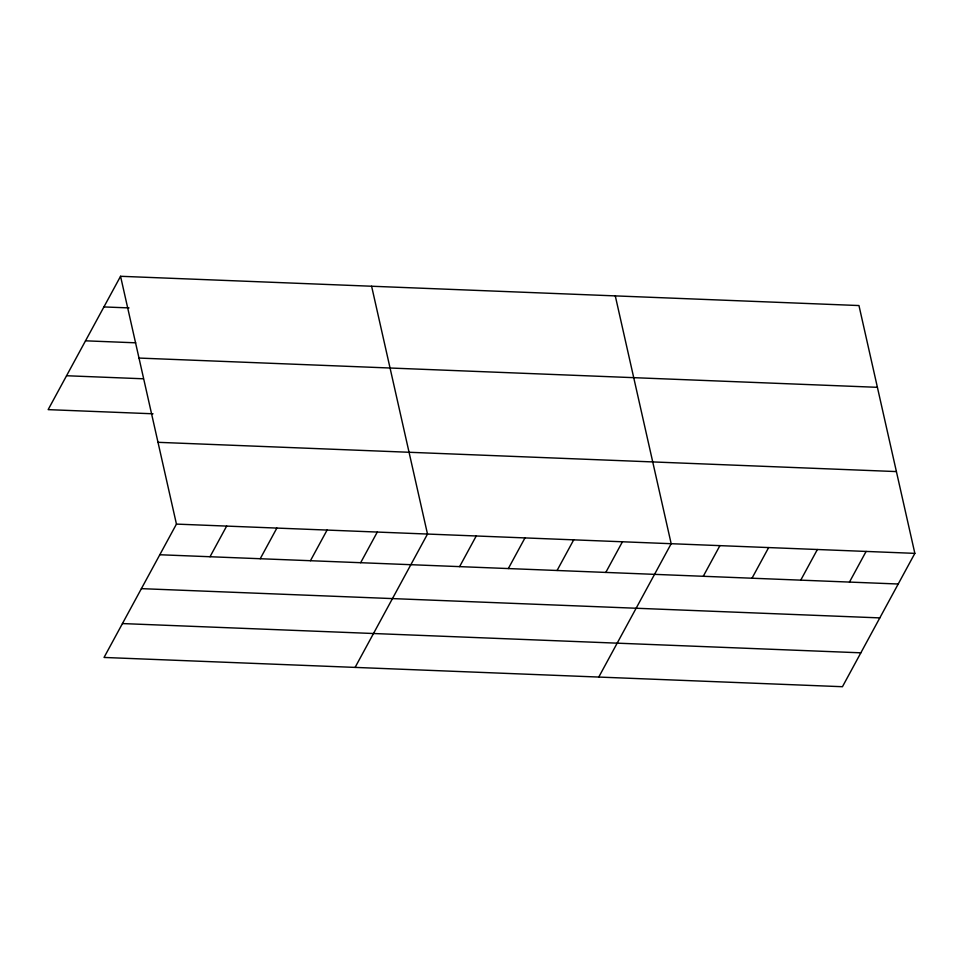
<?xml version="1.0" encoding="UTF-8"?>
<svg xmlns="http://www.w3.org/2000/svg" width="963" height="963" viewBox="0 0 963 963"><rect width="100%" height="100%" fill="white"/><g stroke="black" fill="none" stroke-linecap="round" stroke-linejoin="round"><path stroke-width="1.44" d="M120.556 276.285L176.446 524.101L104.04 657.452L842.444 686.715L914.85 553.364L858.96 305.548L120.556 276.285L48.15 409.636L153.009 413.789M210.018 556.734L226.654 526.099M260.227 558.733L276.863 528.085M310.435 560.719L327.083 530.071M360.656 562.705L377.291 532.058M355.094 667.407L427.5 534.056L371.61 286.228M459.604 566.629L476.24 535.982M508.332 568.555L524.967 537.92M557.071 570.493L573.707 539.846M605.799 572.419L622.435 541.772M598.769 677.061L671.175 543.71L615.285 295.894M703.267 576.283L719.915 545.636M752.007 578.209L768.643 547.574M800.747 580.147L817.382 549.5M849.474 582.073L866.11 551.426M103.92 306.932L129.018 307.919M85.514 340.818L135.723 342.816M138.997 358.067L877.401 387.319M66.555 375.739L143.343 378.784M158.004 442.318L896.409 471.581M176.446 524.101L914.85 553.364M159.81 554.748L898.214 584.011M141.405 588.646L879.809 617.897M122.445 623.567L860.85 652.818"/></g></svg>
